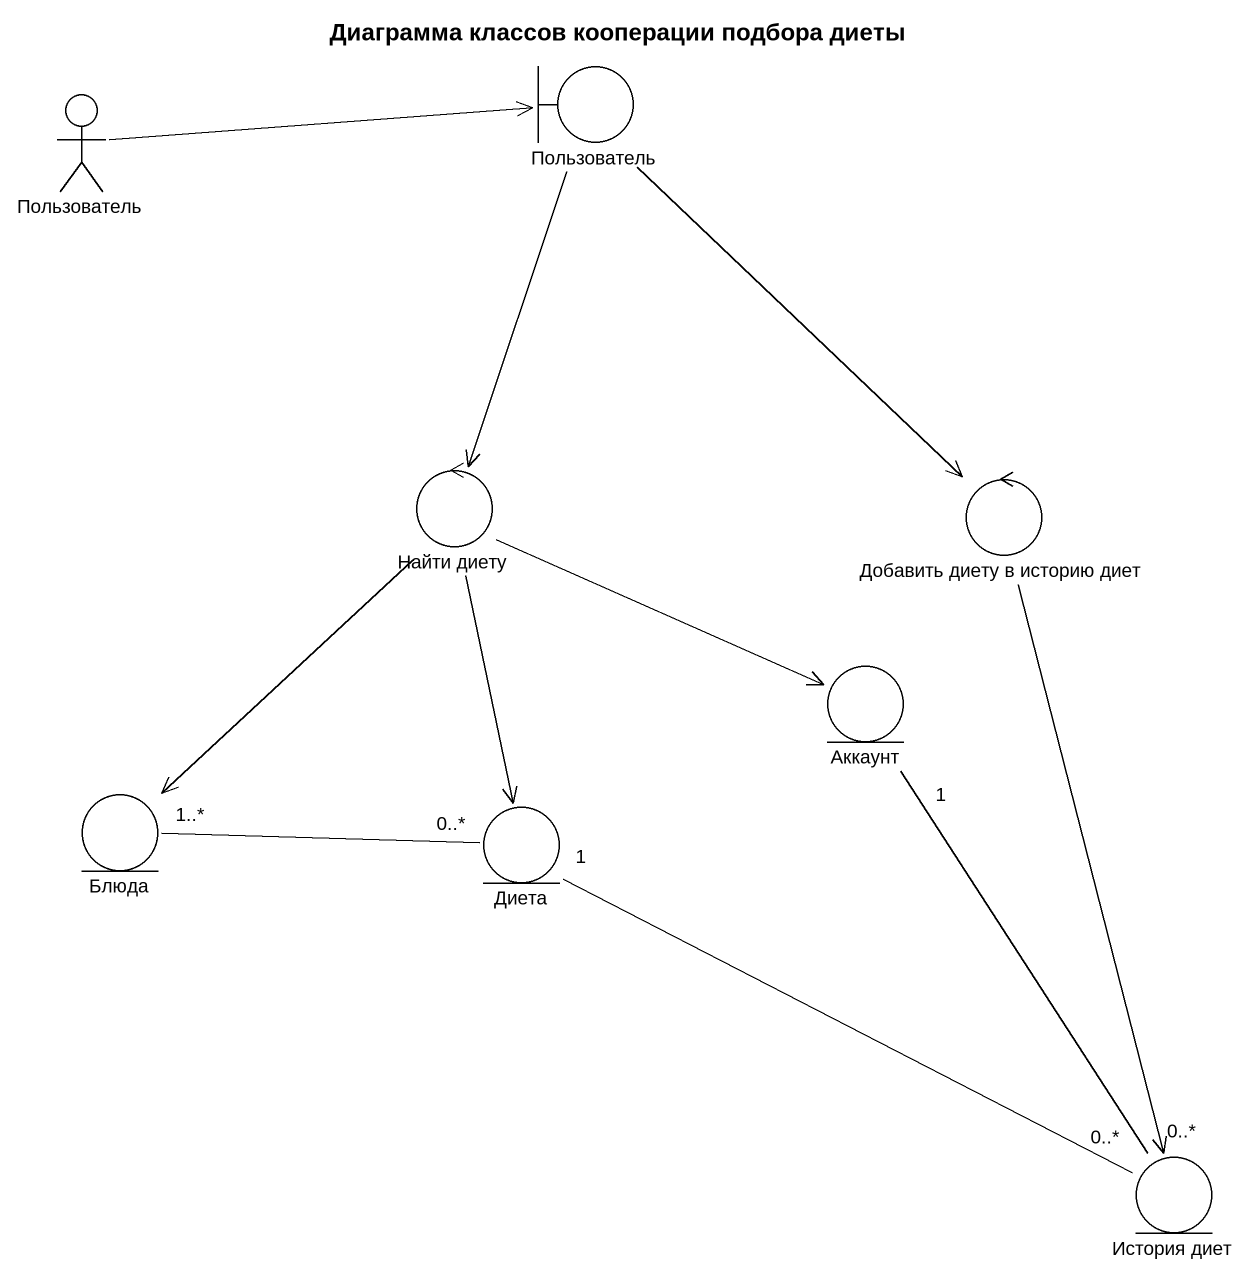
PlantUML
@startuml
title Диаграмма классов кооперации подбора диеты
boundary Пользователь
actor "Пользователь" as Пользователь_2
control "Найти диету" as Найти_диету
control "Добавить диету в историю диет" as Добавить_диету_в_историю
entity Аккаунт
entity Блюда
entity Диета
entity "История диет" as История_диет
Пользователь --> Найти_диету
Пользователь --> Добавить_диету_в_историю
Пользователь_2 -right-> Пользователь
Найти_диету --> Аккаунт
Найти_диету --> Блюда
Найти_диету --> Диета
Добавить_диету_в_историю --> История_диет
Диета "0..*" -left- "1..*" Блюда
История_диет "0..*" -up- "1" Аккаунт
История_диет "0..*" -left- "1" Диета
@enduml
